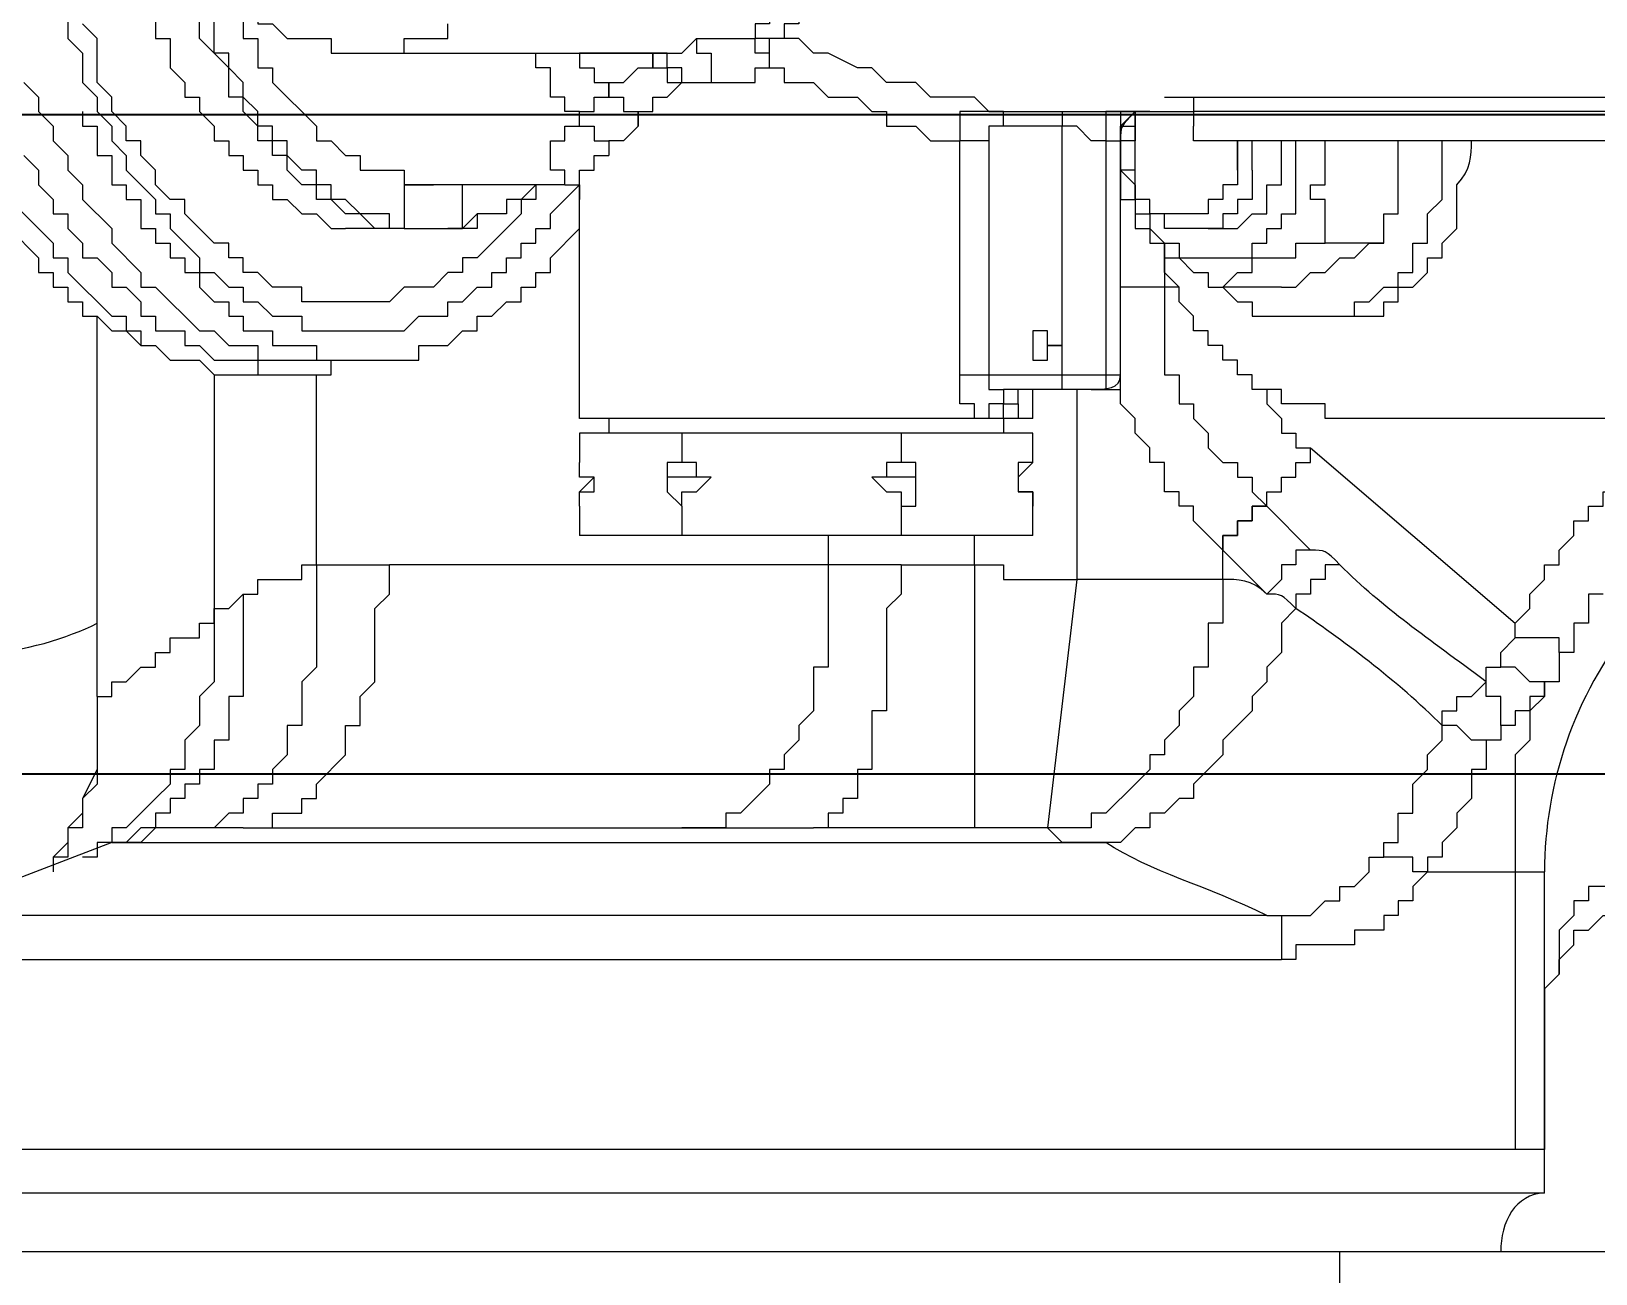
# Model space of a CAD drawing. Header units: millimetres. Extents: x 25083 to 52777, y 24772 to 45779.
# Drawn here: x 38651.83 to 38691.56, y 33917.03 to 33948.6 of the extents above; entities that cross this region are included whole.
import ezdxf

# ---------------------------------------------------------------- set-up
doc = ezdxf.new("R2010")
doc.units = ezdxf.units.MM
doc.styles.get("Standard").update_dxf_attribs({"font": ''})
doc.styles.get('Standard').set_extended_font_data('SimSun')
doc.dimstyles.new('ISO-25', dxfattribs={"dimtxt": 2.5, "dimasz": 2.5, "dimexe": 1.25, "dimexo": 0.625, "dimtad": 1, "dimtxsty": 'Standard', "dimcen": 2.5, "dimadec": 0, "dimazin": 0, "dimtfac": 1, "dimtmove": 0, "dimatfit": 3, "dimfxl": 1, "dimarcsym": 0})

# ---------------------------------------------------------------- blocks, each defined once
blk = doc.blocks.new('*D925')
at = {"color": 0, "lineweight": -2}
for p, q in [((29677.862, 34881.662), (29677.862, 32448.293)), ((40733.017, 34757.645), (40733.017, 32448.293)), ((29680.362, 32449.543), (40730.517, 32449.543))]:
    blk.add_line(p, q, dxfattribs=at)
at = {"color": 0}
for points in [[(29680.362, 32449.96), (29680.362, 32449.127), (29677.862, 32449.543)], [(40730.517, 32449.127), (40730.517, 32449.96), (40733.017, 32449.543)]]:
    blk.add_solid(points, dxfattribs=at)
at = {"layer": 'DEFPOINTS', "color": 0}
for p in [(29677.862, 34882.287), (40733.017, 34758.27), (40733.017, 32449.543)]:
    blk.add_point(p, dxfattribs=at)
at = {"color": 0, "insert": (35205.439, 32451.628), "char_height": 2.5, "attachment_point": 5}
blk.add_mtext('11055,15', dxfattribs=at)
blk = doc.blocks.new('zw$D2F4')
at = {"color": 7, "lineweight": 5}
for points in [[(738.262, 794.708), (738.262, 880.492)], [(740.861, 801.393), (740.861, 842.614)], [(745.689, 842.614), (745.689, 807.334)], [(746.803, 807.706), (746.803, 841.871)], [(748.66, 837.043), (746.803, 841.871)], [(764.257, 839.643), (763.514, 838.9), (763.143, 838.9), (763.143, 838.529), (762.771, 838.529), (762.771, 838.157), (762.4, 838.157), (762.4, 837.786), (762.029, 837.786), (762.029, 837.415), (761.657, 837.043), (761.657, 836.672), (761.286, 836.3), (761.286, 835.929), (760.915, 835.558), (760.915, 835.186)], [(768.342, 840.757), (767.599, 840.757), (767.228, 840.385), (766.485, 840.385), (766.114, 840.014), (765.742, 840.014), (765.371, 839.643), (765, 839.643), (763.885, 838.529), (763.514, 838.529), (763.514, 838.157), (763.143, 838.157), (762.029, 837.043), (762.029, 836.672), (761.657, 836.672), (761.657, 836.3), (761.286, 836.3), (761.286, 835.929), (760.915, 835.558), (760.915, 834.815), (760.543, 834.444), (760.543, 832.587)], [(766.114, 839.271), (765.742, 838.9), (765.371, 838.9), (765, 838.529), (764.628, 838.529), (764.628, 838.157), (764.257, 838.157), (763.885, 837.786), (763.514, 837.786), (763.514, 837.415), (763.143, 837.043), (762.771, 837.043), (762.771, 836.672), (762.4, 836.3), (762.029, 836.3), (762.029, 835.929), (761.657, 835.929), (761.657, 835.186), (761.286, 835.186), (761.286, 834.815), (760.915, 834.444), (760.915, 833.33), (760.543, 833.33), (760.543, 831.473), (760.915, 831.473), (760.915, 830.73)], [(739.747, 800.65), (739.747, 840.014)], [(767.97, 839.271), (767.599, 838.9), (767.228, 838.9), (766.856, 838.529), (766.485, 838.529), (766.114, 838.157), (765.742, 838.157), (765.371, 837.786), (765, 837.786), (764.257, 837.043), (763.885, 837.043), (763.143, 836.3), (762.771, 836.3), (762.771, 835.929), (762.4, 835.558), (762.029, 835.186), (761.657, 834.815), (761.657, 834.444), (761.286, 834.072), (761.286, 833.33), (760.915, 833.33), (760.915, 830.73)], [(763.143, 828.502), (762.771, 828.873), (762.771, 829.616), (762.4, 829.987), (762.4, 832.216), (762.771, 832.216), (762.771, 832.958), (763.143, 833.33), (763.143, 833.701), (763.514, 833.701), (763.514, 834.072), (763.885, 834.072), (763.885, 834.444), (764.628, 835.186), (765, 835.186), (765, 835.558), (765.371, 835.929), (765.742, 835.929), (766.114, 836.3), (766.485, 836.3), (766.485, 836.672), (766.856, 836.672), (767.228, 837.043), (767.599, 837.043), (767.97, 837.415), (769.084, 837.415), (769.456, 837.786)], [(775.026, 838.9), (772.055, 838.9), (771.684, 838.529), (770.57, 838.529), (770.199, 838.157), (769.084, 838.157), (768.713, 837.786), (767.97, 837.786), (767.599, 837.415), (767.228, 837.415), (766.856, 837.043), (766.485, 837.043), (766.114, 836.672), (765.742, 836.672), (765, 835.929), (764.628, 835.929), (764.628, 835.558), (764.257, 835.558), (763.514, 834.815), (763.143, 834.815), (763.143, 834.444), (762.771, 834.072)], [(752.373, 837.415), (750.517, 837.415), (749.774, 837.786), (749.402, 837.786), (749.031, 838.157), (748.66, 838.157), (748.288, 838.529), (747.917, 838.529)], [(752.373, 837.415), (750.145, 837.415), (749.774, 837.786), (749.031, 837.786), (749.031, 838.157), (748.66, 838.157), (748.288, 838.157), (748.288, 838.529), (747.917, 838.529)], [(754.23, 834.444), (752.745, 834.444), (752.373, 834.815), (751.631, 834.815), (751.259, 835.186), (750.517, 835.186), (750.517, 835.558), (750.145, 835.558), (749.774, 835.929), (749.031, 836.672), (749.031, 837.043), (748.66, 837.043), (748.66, 837.415), (748.288, 837.415), (748.288, 837.786)], [(766.856, 837.786), (766.856, 837.415)], [(767.228, 837.786), (766.856, 837.786)], [(752.373, 837.415), (762.029, 837.415)], [(752.373, 837.415), (762.029, 837.415)], [(752.373, 837.415), (752.373, 837.043), (752.745, 837.043), (752.745, 836.672), (753.116, 836.3), (753.116, 835.929), (753.487, 835.929), (753.487, 835.558), (753.859, 835.558), (753.859, 834.815), (754.23, 834.815), (754.23, 834.444)], [(766.114, 837.415), (766.114, 837.043)], [(766.485, 837.415), (766.114, 837.415)], [(766.856, 837.415), (766.485, 837.415)], [(748.66, 837.043), (748.66, 811.791)], [(754.973, 833.701), (752.373, 833.701), (752.373, 834.072), (751.259, 834.072), (751.259, 834.444), (750.517, 834.444), (750.517, 834.815), (750.145, 834.815), (750.145, 835.186), (749.774, 835.186), (749.774, 835.558), (749.402, 835.558), (749.402, 835.929), (749.031, 835.929), (749.031, 836.3), (748.66, 836.672), (748.66, 837.043)], [(749.031, 834.815), (749.031, 835.929), (748.66, 836.3), (748.66, 837.043)], [(765.371, 837.043), (765.371, 836.672)], [(765.742, 837.043), (765.371, 837.043)], [(766.114, 837.043), (765.742, 837.043)], [(773.169, 837.043), (772.798, 836.672), (771.313, 836.672), (770.941, 836.3), (770.199, 836.3), (770.199, 835.929), (769.084, 835.929), (769.084, 835.558), (768.342, 835.558), (767.97, 835.186), (767.599, 835.186), (767.599, 834.815)], [(765, 836.672), (765, 836.3)], [(765.371, 836.672), (765, 836.672)], [(772.798, 836.672), (771.684, 836.672), (771.313, 836.3), (770.199, 836.3), (770.199, 835.929), (769.084, 835.929), (769.084, 835.558), (768.342, 835.558), (767.97, 835.186), (767.599, 835.186), (767.599, 834.815)], [(764.257, 836.3), (764.257, 835.929)], [(764.628, 836.3), (764.257, 836.3)], [(765, 836.3), (764.628, 836.3)], [(763.885, 835.929), (763.885, 835.558)], [(764.257, 835.929), (763.885, 835.929)], [(763.514, 835.558), (763.514, 835.186)], [(763.885, 835.558), (763.514, 835.558)], [(764.257, 829.987), (764.257, 830.359), (764.628, 830.73), (764.628, 831.101), (765, 831.473), (765, 831.844), (765.371, 831.844), (765.371, 832.216), (765.742, 832.587), (766.114, 832.587), (766.114, 832.958), (766.485, 832.958), (766.485, 833.33), (766.856, 833.33), (767.228, 833.701), (767.599, 833.701), (767.599, 834.072), (768.342, 834.072), (769.084, 834.815), (770.199, 834.815), (770.57, 835.186), (770.941, 835.186), (771.313, 835.558), (771.684, 835.558)], [(772.055, 835.558), (771.684, 835.558), (771.684, 835.186), (770.941, 835.186), (770.941, 834.815), (770.57, 834.815), (770.57, 834.444), (769.827, 833.701), (769.827, 833.33), (769.456, 833.33), (769.456, 832.958), (769.084, 832.587), (769.084, 831.473), (768.713, 831.473), (768.713, 830.359)], [(763.143, 835.186), (763.143, 834.815)], [(763.514, 835.186), (763.143, 835.186)], [(764.257, 829.616), (764.257, 829.987), (764.628, 829.987), (764.628, 830.73), (765, 831.101), (765, 831.473), (765.371, 831.473), (765.371, 831.844), (765.742, 831.844), (765.742, 832.216), (766.114, 832.587), (766.485, 832.587), (766.485, 832.958), (766.856, 832.958), (766.856, 833.33), (767.228, 833.33), (767.599, 833.701), (767.97, 833.701), (768.342, 834.072), (768.713, 834.072), (768.713, 834.444), (769.827, 834.444)], [(749.031, 833.701), (749.031, 834.815)], [(755.716, 831.844), (753.116, 831.844), (752.745, 832.216), (751.631, 832.216), (751.631, 832.587), (750.888, 832.587), (750.517, 832.958), (750.145, 832.958), (750.145, 833.33), (749.774, 833.33), (749.774, 833.701), (749.402, 833.701), (749.402, 834.072), (749.031, 834.444), (749.031, 834.815)], [(760.543, 834.444), (754.23, 834.444)], [(754.23, 834.444), (754.601, 834.444), (754.601, 834.072), (754.973, 833.701)], [(762.771, 834.815), (762.4, 834.444)], [(762.4, 834.444), (762.4, 834.072)], [(763.143, 834.815), (762.771, 834.815)], [(767.228, 834.815), (766.856, 834.444), (766.485, 834.444), (766.485, 834.072), (766.114, 834.072)], [(762.029, 834.072), (762.029, 833.701), (761.657, 833.701), (761.657, 833.33), (761.657, 832.958), (761.286, 832.958), (761.286, 831.844), (760.915, 831.844), (760.915, 829.245), (761.286, 829.245), (761.286, 828.502), (761.657, 828.131), (761.657, 827.759), (762.029, 827.759), (762.029, 827.388), (762.4, 827.016), (762.4, 826.645), (762.771, 826.645), (762.771, 826.274), (763.143, 826.274), (763.143, 825.902), (763.514, 825.902), (764.257, 825.16)], [(762.771, 834.072), (762.771, 833.701), (762.4, 833.701), (762.4, 833.33), (762.029, 832.958), (762.029, 832.216), (761.657, 832.216), (761.657, 829.616), (762.029, 829.245), (762.029, 828.502), (762.4, 828.502), (762.4, 828.131), (762.771, 827.759), (762.771, 827.388), (763.143, 827.388), (763.143, 827.016), (763.514, 827.016), (763.514, 826.645), (763.885, 826.645), (763.885, 826.274), (764.257, 826.274), (764.257, 825.902), (764.628, 825.902), (765.371, 825.16)], [(762.4, 834.072), (762.029, 834.072)], [(766.114, 834.072), (766.114, 833.701), (765.742, 833.701), (765.742, 833.33), (765.371, 833.33), (765.371, 832.958), (765, 832.958), (765, 832.587), (764.628, 832.216), (764.628, 831.844), (764.257, 831.473), (764.257, 831.101)], [(770.199, 834.072), (769.827, 833.701), (769.084, 833.701), (769.084, 833.33), (768.342, 833.33), (768.342, 832.958), (767.97, 832.958), (766.856, 831.844), (766.485, 831.844), (766.485, 831.473), (766.114, 831.101), (766.114, 830.73), (765.742, 830.73), (765.742, 829.616), (765.371, 829.616), (765.371, 828.873)], [(749.031, 833.701), (749.031, 819.218)], [(749.031, 833.701), (749.031, 832.958), (749.402, 832.958), (749.402, 832.216), (749.774, 832.216), (749.774, 831.844), (750.145, 831.844), (750.888, 831.101), (751.631, 831.101), (751.631, 830.73), (752.373, 830.73), (752.745, 830.359), (754.601, 830.359), (754.973, 829.987), (755.716, 829.987)], [(754.973, 833.701), (754.973, 833.33), (755.344, 833.33), (755.344, 832.216), (755.716, 832.216), (755.716, 831.844)], [(755.716, 831.844), (760.543, 831.844)], [(755.716, 831.844), (755.716, 829.987)], [(764.257, 829.987), (764.257, 831.101)], [(768.713, 830.359), (768.713, 823.303)], [(768.713, 830.359), (768.713, 829.616), (769.084, 829.616), (769.084, 828.502), (769.456, 828.502)], [(755.716, 816.99), (755.716, 829.987)], [(764.257, 829.616), (764.257, 829.987)], [(764.257, 829.616), (764.257, 828.502)], [(765.371, 829.616), (764.257, 829.616)], [(765.371, 829.616), (764.257, 829.616)], [(765.371, 828.131), (765.371, 829.616)], [(765.371, 825.902), (765.371, 826.274), (765, 826.274), (765, 826.645), (764.628, 826.645), (763.514, 827.759), (763.514, 828.131), (763.143, 828.131), (763.143, 828.502)], [(765.371, 825.902), (765.371, 826.274), (765, 826.274), (765, 827.016), (764.628, 827.016), (764.628, 827.759), (764.257, 827.759), (764.257, 828.131), (764.257, 828.502)], [(764.257, 828.502), (764.257, 828.131)], [(765.371, 825.531), (765.371, 828.873)], [(764.257, 828.131), (765.371, 828.131)], [(765.371, 825.902), (765.371, 826.274), (765, 826.645), (765, 827.016), (764.628, 827.016), (764.628, 827.759), (764.257, 828.131)], [(766.856, 825.16), (767.228, 825.16), (767.228, 825.531), (767.599, 825.531), (767.599, 825.902), (768.342, 825.902), (768.342, 826.274), (768.713, 826.274)], [(765.371, 825.531), (765.742, 825.531), (765.742, 825.902), (766.114, 825.902), (766.485, 825.902), (766.485, 825.531), (766.856, 825.531), (766.856, 825.16)], [(768.713, 825.902), (768.713, 825.16)], [(765.371, 825.531), (765.371, 825.16), (765, 825.16)], [(756.458, 813.648), (756.458, 825.16)], [(757.201, 825.16), (756.458, 825.16)], [(757.201, 825.16), (757.572, 825.16)], [(757.944, 824.788), (757.572, 825.16)], [(757.572, 825.16), (757.572, 824.788), (757.944, 824.788)], [(757.944, 824.788), (757.944, 825.16)], [(757.944, 825.16), (758.315, 825.16)], [(757.944, 824.788), (757.944, 825.16)], [(759.058, 825.16), (758.315, 825.16)], [(759.058, 813.648), (759.058, 825.16)], [(759.429, 813.648), (759.429, 825.16)], [(759.429, 825.16), (765, 825.16)], [(765, 825.16), (765.742, 825.16), (765.742, 824.788), (766.114, 824.788), (766.114, 824.417)], [(766.856, 825.16), (766.856, 824.788), (766.485, 824.788), (766.485, 824.417), (766.114, 824.417)], [(766.856, 825.16), (767.228, 825.16), (767.228, 824.788), (767.599, 824.788), (767.599, 824.417)], [(768.713, 825.16), (768.342, 825.16), (768.342, 824.788), (767.97, 824.788), (767.97, 824.417), (767.599, 824.417)], [(768.713, 823.303), (768.713, 825.16)], [(759.429, 824.417), (759.058, 824.417)], [(766.856, 823.674), (766.485, 824.046), (766.485, 824.417), (766.114, 824.417)], [(767.599, 824.417), (767.599, 824.046), (767.228, 824.046), (767.228, 823.674), (766.856, 823.674)], [(767.599, 824.417), (767.97, 824.417), (767.97, 824.046), (768.342, 823.674), (768.342, 823.303), (768.713, 823.303)], [(766.856, 823.674), (767.228, 823.674), (767.228, 823.303), (767.599, 823.303), (767.599, 822.932), (767.97, 822.56)], [(757.944, 822.932), (757.572, 822.932), (757.201, 822.56)], [(757.944, 821.817), (757.944, 822.932)], [(758.315, 822.56), (758.315, 822.932), (757.944, 822.932)], [(768.713, 823.303), (768.342, 823.303), (768.342, 822.932), (767.97, 822.932), (767.97, 822.56)], [(767.97, 822.56), (768.342, 822.56), (768.342, 822.932), (768.713, 822.932), (768.713, 823.303)], [(768.713, 823.303), (768.713, 822.56), (769.084, 822.189)], [(755.716, 818.847), (753.116, 818.847), (753.116, 819.218), (752.002, 819.218), (751.631, 819.589), (751.259, 819.589), (750.888, 819.961), (750.517, 819.961), (750.517, 820.332), (750.145, 820.332), (749.402, 821.075), (749.402, 821.446), (749.031, 821.446), (749.031, 822.56)], [(757.201, 822.56), (756.458, 822.56)], [(757.201, 822.56), (757.572, 822.56), (757.572, 822.189), (757.944, 821.817)], [(757.944, 821.817), (757.944, 822.189), (758.315, 822.189), (758.315, 822.56)], [(759.058, 822.56), (758.315, 822.56)], [(767.97, 822.56), (767.97, 821.817)], [(769.084, 822.189), (768.713, 822.189), (768.713, 821.817), (767.97, 821.817)], [(769.084, 822.189), (769.084, 820.703)], [(767.97, 821.817), (767.97, 820.703), (768.342, 820.703), (768.342, 820.332)], [(768.342, 820.332), (768.713, 820.332), (768.713, 820.703), (769.084, 820.703)], [(774.655, 818.847), (773.541, 818.847), (773.169, 819.218), (771.313, 819.218), (771.313, 819.589), (770.57, 819.589), (770.57, 819.961), (769.827, 819.961), (769.827, 820.332), (769.456, 820.332), (769.456, 820.703), (769.084, 820.703)], [(769.084, 820.332), (769.084, 820.703)], [(768.342, 820.332), (768.342, 819.961), (767.97, 819.961), (767.97, 819.218), (767.599, 818.847), (767.599, 818.104), (767.228, 817.733), (767.228, 817.361), (766.856, 817.361), (766.856, 816.618), (766.485, 816.247), (766.485, 815.504)], [(767.228, 814.762), (767.599, 815.133), (767.599, 816.247), (767.97, 816.618), (767.97, 817.361), (768.342, 817.733), (768.342, 818.104), (768.713, 818.847), (768.713, 819.218), (769.084, 819.589), (769.084, 820.332)], [(768.342, 820.332), (769.084, 820.332)], [(774.655, 817.361), (774.284, 817.361), (774.284, 817.733), (772.798, 817.733), (772.427, 818.104), (771.684, 818.104), (771.313, 818.475), (770.57, 818.475), (770.57, 818.847), (770.199, 818.847), (770.199, 819.218), (769.827, 819.218), (769.827, 819.589), (769.456, 819.589), (769.456, 819.961), (769.084, 819.961), (769.084, 820.332)], [(755.716, 816.99), (754.973, 816.99), (754.601, 817.361), (752.002, 817.361), (752.002, 817.733), (750.517, 817.733), (750.517, 818.104), (749.774, 818.104), (749.774, 818.475), (749.402, 818.475), (749.402, 818.847), (749.031, 818.847), (749.031, 819.218)], [(756.458, 818.847), (755.716, 818.847)], [(757.944, 817.733), (757.572, 817.361), (757.572, 816.99), (757.201, 816.99)], [(757.944, 816.618), (757.944, 817.733)], [(758.315, 816.99), (758.315, 817.361), (757.944, 817.361), (757.944, 817.733)], [(755.716, 816.99), (755.716, 815.133)], [(757.201, 816.99), (756.458, 816.99)], [(757.201, 816.99), (757.201, 816.618), (757.944, 816.618)], [(757.944, 816.618), (758.315, 816.618), (758.315, 816.99)], [(759.058, 816.99), (758.315, 816.99)], [(759.429, 815.133), (759.801, 815.133), (759.801, 815.504), (760.543, 815.504)], [(760.543, 815.504), (766.485, 815.504)], [(760.543, 815.504), (760.543, 814.762)], [(766.485, 814.762), (766.485, 815.504)], [(767.228, 814.762), (767.228, 815.504), (766.856, 815.504), (766.485, 815.504)], [(755.716, 815.133), (749.031, 815.133)], [(749.031, 813.276), (749.031, 815.133)], [(755.716, 815.133), (755.716, 814.39), (755.344, 814.39), (755.344, 812.533)], [(755.716, 815.133), (756.458, 815.133)], [(759.429, 814.762), (759.429, 815.133)], [(760.172, 814.39), (759.801, 814.39), (759.801, 814.762), (759.429, 814.762)], [(760.543, 814.762), (760.172, 814.762), (760.172, 814.39)], [(760.543, 814.762), (760.543, 811.419)], [(766.485, 814.762), (760.543, 814.762)], [(766.856, 814.39), (766.856, 814.762), (766.485, 814.762)], [(766.856, 814.39), (767.228, 814.39), (767.228, 814.762)], [(767.228, 814.762), (767.228, 813.276)], [(759.429, 814.39), (759.058, 814.39)], [(759.801, 814.019), (759.429, 814.019), (759.429, 814.39)], [(759.429, 814.39), (759.801, 814.39), (759.801, 814.019)], [(760.172, 812.162), (760.172, 814.39)], [(766.856, 812.905), (766.856, 814.39)], [(757.201, 813.648), (757.572, 813.648), (757.572, 814.019)], [(757.944, 814.019), (757.572, 814.019), (757.572, 813.648), (757.201, 813.648)], [(757.944, 814.019), (757.572, 814.019)], [(757.944, 814.019), (758.315, 813.648)], [(758.315, 813.648), (758.315, 814.019), (757.944, 814.019)], [(759.801, 814.019), (760.172, 814.019)], [(759.801, 814.019), (760.172, 814.019)], [(756.458, 813.648), (757.201, 813.648)], [(758.315, 813.648), (759.058, 813.648)], [(759.429, 813.648), (760.172, 813.648)], [(761.286, 813.648), (760.915, 813.648), (760.915, 813.276)], [(761.657, 813.276), (761.657, 813.648), (761.286, 813.648)], [(748.66, 811.791), (748.66, 812.905), (749.031, 813.276)], [(755.344, 812.533), (749.031, 813.276)], [(755.344, 808.82), (754.23, 808.82), (754.23, 809.191), (753.116, 809.191), (753.116, 809.563), (752.373, 809.563), (752.002, 809.934), (751.631, 809.934), (751.259, 810.305), (750.888, 810.305), (750.888, 810.677), (750.517, 810.677), (750.145, 811.048), (749.402, 811.791), (749.402, 812.162), (749.031, 812.162), (749.031, 813.276)], [(760.915, 813.276), (761.286, 813.276), (761.286, 812.905)], [(761.286, 812.905), (761.286, 813.276), (761.657, 813.276)], [(767.228, 813.276), (767.228, 812.905), (766.856, 812.905)], [(767.228, 813.276), (767.228, 811.419)], [(760.172, 812.533), (760.172, 812.905), (760.543, 812.905)], [(760.543, 812.905), (766.856, 812.905)], [(766.485, 811.791), (766.485, 812.162), (766.856, 812.533), (766.856, 812.905)], [(755.344, 808.82), (755.344, 812.533)], [(760.172, 812.533), (755.344, 812.533)], [(760.543, 811.791), (760.172, 811.791), (760.172, 812.533)], [(760.172, 812.162), (760.172, 811.419), (760.543, 811.419)], [(754.601, 806.963), (754.23, 807.334), (753.487, 807.334), (753.116, 807.706), (752.745, 807.706), (752.373, 808.077), (752.002, 808.077), (751.259, 808.82), (750.888, 808.82), (750.145, 809.563), (749.774, 809.563), (749.774, 809.934), (749.402, 810.305), (749.402, 810.677), (749.031, 810.677), (749.031, 811.048), (748.66, 811.419), (748.66, 811.791)], [(756.087, 808.82), (756.83, 809.563), (757.201, 809.563), (757.201, 809.934), (757.572, 809.934), (757.572, 810.305), (758.315, 810.305), (758.315, 810.677), (758.686, 810.677), (759.058, 811.048), (759.429, 811.048), (759.801, 811.419), (760.172, 811.419)], [(766.485, 811.791), (760.543, 811.791)], [(760.543, 811.419), (766.485, 811.419)], [(760.543, 811.419), (766.485, 811.419)], [(762.771, 809.934), (762.771, 811.419)], [(766.485, 811.419), (765.742, 811.419), (765.371, 811.048), (764.628, 811.048), (764.628, 810.677), (764.257, 810.677), (763.885, 810.305), (763.885, 809.934), (763.514, 809.934), (763.514, 808.077), (763.885, 808.077), (763.885, 807.706), (764.257, 807.706), (764.257, 807.334), (764.628, 807.334), (764.628, 806.963), (765.742, 806.963)], [(764.257, 809.563), (764.257, 810.305), (764.628, 810.305), (764.628, 810.677), (765, 810.677), (765, 811.048), (765.742, 811.048), (765.742, 811.419), (766.485, 811.419)], [(766.485, 811.419), (765, 811.419), (765, 811.048)], [(767.228, 811.419), (767.228, 811.791), (766.485, 811.791)], [(766.485, 811.419), (766.856, 811.419), (767.228, 811.048)], [(767.228, 811.048), (767.228, 811.419), (766.485, 811.419)], [(766.485, 811.419), (766.856, 811.419), (766.856, 811.048), (767.228, 811.048)], [(767.228, 811.048), (766.485, 811.048), (766.485, 811.419)], [(765, 811.048), (764.257, 811.048), (764.257, 810.677), (763.885, 810.677), (763.885, 810.305), (763.514, 810.305), (763.514, 809.934), (763.143, 809.563), (763.143, 809.191), (762.771, 809.191), (762.771, 808.82)], [(764.628, 809.934), (764.628, 810.677), (765, 810.677), (765, 811.048), (765.371, 811.048), (766.485, 811.048)], [(767.228, 810.677), (767.228, 811.048), (766.485, 811.048)], [(767.228, 811.048), (767.228, 809.563)], [(762.771, 810.305), (760.543, 810.305), (760.543, 809.934), (759.801, 809.934), (759.801, 809.563), (759.429, 809.563), (759.058, 809.191), (758.686, 809.191), (758.315, 808.82), (758.315, 808.449), (757.944, 808.449), (757.944, 808.077), (757.572, 808.077), (757.201, 807.706)], [(759.429, 805.106), (759.429, 806.22), (759.801, 806.22), (759.801, 807.334), (760.172, 807.334), (760.172, 808.077), (760.543, 808.077), (760.543, 808.449), (760.915, 808.449), (760.915, 808.82), (761.286, 808.82), (761.286, 809.191), (761.657, 809.191), (761.657, 809.563), (762.029, 809.563), (762.4, 809.934), (762.771, 809.934), (763.143, 810.305), (763.885, 810.305)], [(763.885, 810.305), (762.771, 810.305)], [(767.599, 810.305), (767.599, 798.05)], [(767.599, 810.305), (767.599, 809.934)], [(765.742, 808.449), (765.371, 808.449), (765.371, 808.82), (765, 808.82), (765, 809.191), (764.628, 809.191), (764.628, 809.934)], [(767.599, 809.934), (767.599, 809.563), (767.228, 809.563)], [(765.742, 808.077), (765, 808.077), (765, 808.449), (764.628, 808.449), (764.628, 808.82), (764.257, 808.82), (764.257, 809.563)], [(766.485, 795.451), (766.485, 809.563)], [(766.485, 809.563), (766.856, 809.563)], [(767.228, 809.563), (766.856, 809.563)], [(767.228, 798.422), (767.228, 809.563)], [(754.973, 807.706), (756.087, 808.82)], [(755.344, 808.82), (756.087, 808.82)], [(756.087, 808.82), (756.458, 808.82), (756.458, 808.449), (756.83, 808.449), (756.83, 808.077), (757.201, 808.077), (757.201, 807.706)], [(757.201, 807.706), (757.201, 808.077), (756.83, 808.077), (756.83, 808.449), (756.458, 808.449), (756.458, 808.82), (756.087, 808.82)], [(762.771, 808.82), (762.4, 808.449), (762.4, 808.077), (762.029, 808.077), (762.029, 806.963), (762.029, 806.592)], [(762.771, 807.334), (762.771, 808.82)], [(762.771, 808.82), (763.143, 808.449), (763.143, 808.077), (763.514, 808.077), (763.514, 806.963), (763.885, 806.963), (763.885, 806.22)], [(746.803, 807.706), (746.803, 807.334), (745.689, 807.334)], [(746.803, 807.706), (746.803, 806.592), (747.174, 806.22), (747.174, 805.849), (747.546, 805.849), (747.546, 805.478), (747.917, 805.106), (748.288, 805.106), (748.288, 804.735), (748.66, 804.735)], [(756.087, 806.592), (756.087, 806.963), (755.716, 806.963), (755.716, 807.334), (755.344, 807.334), (754.973, 807.706)], [(757.201, 807.706), (756.087, 806.592)], [(757.201, 807.706), (757.572, 807.706), (757.572, 807.334), (757.944, 807.334), (757.944, 806.963), (758.315, 806.963), (758.315, 806.592), (758.686, 806.592)], [(760.172, 807.706), (759.801, 807.706), (759.429, 807.334), (759.058, 807.334), (759.058, 806.963), (758.686, 806.963), (758.686, 806.592)], [(747.917, 803.621), (747.546, 803.992), (747.174, 803.992), (747.174, 804.364), (746.803, 804.364), (746.803, 804.735), (746.432, 804.735), (746.432, 805.478), (746.06, 805.478), (746.06, 805.849), (746.06, 806.963), (745.689, 806.963), (745.689, 807.334)], [(762.771, 807.334), (762.771, 806.963), (763.143, 806.592), (763.143, 806.22), (763.514, 805.849), (763.514, 805.478), (763.885, 805.106), (763.885, 804.735)], [(755.716, 805.849), (755.716, 806.22), (755.344, 806.22), (755.344, 806.592), (754.973, 806.592), (754.973, 806.963), (754.601, 806.963)], [(758.686, 806.592), (754.23, 801.393)], [(762.029, 806.592), (762.029, 806.22)], [(762.029, 806.592), (762.029, 805.478), (762.4, 805.478), (762.4, 805.106), (762.771, 804.735), (762.771, 804.364), (763.143, 804.364), (763.143, 803.992), (763.885, 803.992), (763.885, 803.621), (764.628, 803.621), (765, 803.25), (765.371, 803.25)], [(763.885, 806.22), (765, 806.22), (765, 806.592), (765.371, 806.592), (765.371, 806.22), (765.742, 806.22)], [(737.148, 805.849), (738.262, 805.849), (738.262, 806.22)], [(762.029, 806.22), (762.029, 804.735), (762.4, 804.735), (762.4, 804.364), (762.771, 804.364), (762.771, 803.992), (763.143, 803.621), (763.514, 803.621), (763.514, 803.25), (763.885, 803.25), (764.257, 802.878), (765.371, 802.878)], [(763.885, 804.735), (763.885, 806.22)], [(765.742, 806.22), (766.485, 806.22)], [(759.429, 784.682), (759.429, 805.106)], [(747.917, 803.621), (747.917, 803.992), (748.288, 803.992), (748.288, 804.735), (748.66, 804.735)], [(748.66, 804.735), (748.66, 804.364), (749.402, 804.364), (749.402, 803.992), (750.145, 803.992), (750.517, 803.621), (750.888, 803.621), (751.259, 803.25), (751.631, 803.25)], [(763.885, 804.735), (764.628, 804.735), (764.628, 804.364), (765.742, 804.364)], [(747.917, 803.621), (747.917, 800.65)], [(751.259, 802.135), (750.517, 802.135), (750.517, 802.507), (749.774, 802.507), (749.402, 802.878), (749.031, 802.878), (748.66, 803.25), (748.288, 803.25), (748.288, 803.621), (747.917, 803.621)], [(751.259, 802.135), (751.259, 802.507), (751.631, 802.878), (751.631, 803.25)], [(751.631, 803.25), (752.002, 803.25), (752.002, 802.878), (752.373, 802.878), (752.373, 802.507), (752.745, 802.135)], [(751.631, 801.764), (751.259, 801.764), (751.259, 802.135)], [(751.631, 801.764), (752.373, 801.764), (752.373, 802.135), (752.745, 802.135)], [(752.745, 802.135), (753.116, 802.135), (753.116, 801.764)], [(752.373, 800.65), (752.373, 801.021), (752.002, 801.021), (752.002, 801.393), (751.631, 801.393), (751.631, 801.764)], [(752.373, 800.65), (752.745, 800.65), (752.745, 801.021), (753.116, 801.393), (753.116, 801.764)], [(753.116, 801.764), (753.487, 801.764), (753.859, 801.393), (754.23, 801.393)], [(747.917, 801.393), (740.861, 801.393)], [(740.861, 800.65), (740.861, 801.393)], [(752.373, 800.65), (752.002, 801.021), (751.259, 801.021), (750.888, 801.393), (747.917, 801.393)], [(753.487, 799.907), (753.487, 800.279), (753.859, 800.279), (753.859, 801.393), (754.23, 801.393)], [(754.23, 801.393), (754.601, 801.021), (754.973, 801.021), (755.344, 800.65), (755.716, 800.65), (755.716, 800.279), (756.087, 800.279), (756.458, 799.907), (756.83, 799.907), (756.83, 799.536), (757.201, 799.536), (757.201, 799.165), (757.572, 799.165), (757.572, 798.793), (757.944, 798.793), (757.944, 798.422), (758.315, 798.422), (758.315, 798.05), (759.058, 797.308), (759.058, 796.936), (759.429, 796.565), (759.429, 796.194)], [(739.747, 800.65), (740.118, 800.65)], [(740.118, 800.65), (747.917, 800.65)], [(740.861, 800.65), (743.461, 800.65)], [(743.461, 800.65), (740.861, 800.65)], [(743.461, 800.65), (744.946, 800.65), (745.318, 800.279), (745.689, 800.279), (746.06, 799.907), (746.432, 799.907), (746.432, 799.536), (746.803, 799.165), (746.803, 798.422)], [(747.917, 798.05), (747.917, 798.793), (747.546, 798.793), (747.546, 799.536), (747.174, 799.536), (747.174, 799.907), (746.803, 799.907), (746.432, 800.279), (745.318, 800.279), (744.946, 800.65), (743.461, 800.65)], [(753.487, 799.907), (753.487, 800.279), (752.745, 800.279), (752.745, 800.65), (752.373, 800.65)], [(754.973, 799.165), (754.973, 799.536), (754.23, 799.536), (754.23, 799.907), (753.487, 799.907)]]:
    blk.add_lwpolyline(points, dxfattribs=at)
at = {"color": 7, "lineweight": 0}
for points in [[(764.628, 809.934), (764.628, 810.677), (765, 810.677), (765, 811.048), (766.485, 811.048)], [(766.485, 811.048), (767.228, 811.048), (767.228, 810.677)], [(764.628, 809.563), (764.628, 809.934)], [(765.742, 808.449), (765.371, 808.449), (765.371, 808.82), (765, 808.82), (765, 809.191), (764.628, 809.191), (764.628, 809.563)], [(764.257, 809.191), (764.257, 808.449), (764.628, 808.077), (764.628, 807.706), (765.371, 807.706), (765.371, 807.334), (765.742, 807.334)], [(766.485, 808.449), (765.742, 808.449)], [(765.742, 807.334), (766.485, 807.334)]]:
    blk.add_lwpolyline(points, dxfattribs=at)
at = {"color": 7, "lineweight": 5}
for points in [[(753.487, 840.385), (753.487, 839.271), (753.859, 838.157), (754.23, 837.415)], [(767.599, 834.815), (767.599, 834.815), (767.599, 834.815), (767.228, 834.815)], [(765.371, 825.531), (765.371, 825.531), (765.371, 825.531), (765.371, 825.531)], [(749.031, 816.99), (749.031, 817.733), (749.031, 818.475), (749.031, 819.218)], [(749.031, 815.133), (749.031, 815.876), (749.031, 816.247), (749.031, 816.99)], [(759.429, 815.133), (759.429, 815.133), (759.429, 815.133), (759.429, 815.133)], [(759.801, 814.019), (759.801, 814.019), (759.801, 814.019), (759.801, 814.019)], [(760.172, 812.162), (760.172, 811.791), (760.172, 811.419), (760.543, 811.419)], [(746.803, 807.706), (747.546, 809.191), (747.917, 810.677), (748.66, 811.791)], [(766.485, 811.791), (766.485, 811.791), (766.485, 811.791), (766.485, 811.419)], [(767.228, 811.048), (766.856, 811.419), (766.856, 811.419), (766.485, 811.419)], [(766.485, 811.419), (766.485, 811.419), (766.485, 811.419), (766.485, 811.419)], [(767.228, 811.419), (767.228, 811.419), (767.228, 811.048), (767.228, 811.048)], [(767.228, 811.048), (767.228, 811.048), (767.228, 811.048), (767.228, 811.048)], [(767.599, 810.305), (767.599, 810.305), (767.599, 809.934), (767.599, 809.934)], [(767.599, 809.934), (767.599, 809.934), (767.599, 809.934), (767.599, 809.563)], [(754.973, 807.706), (755.344, 808.077), (755.344, 808.449), (755.344, 808.82)], [(756.087, 808.82), (756.087, 808.82), (756.087, 808.82), (756.087, 808.82)], [(765.742, 808.449), (766.114, 808.449), (766.485, 808.449), (766.485, 808.449)], [(765.742, 808.077), (766.114, 808.077), (766.114, 808.077), (766.485, 808.077)], [(754.601, 806.963), (754.973, 807.334), (754.973, 807.334), (754.973, 807.706)], [(757.201, 807.706), (757.201, 807.706), (757.201, 807.706), (757.201, 807.706)], [(751.631, 803.25), (752.745, 804.364), (753.859, 805.849), (754.601, 806.963)], [(765.742, 806.963), (766.114, 806.963), (766.114, 806.963), (766.485, 806.963)], [(755.716, 805.849), (756.087, 806.22), (756.087, 806.22), (756.087, 806.592)], [(752.745, 802.135), (753.859, 803.621), (754.601, 804.735), (755.716, 805.849)], [(765.742, 804.364), (766.114, 804.364), (766.114, 804.364), (766.485, 804.364)], [(765.371, 803.25), (765.742, 803.25), (766.114, 803.25), (766.485, 803.25)], [(765.371, 802.878), (765.742, 802.507), (766.114, 802.507), (766.485, 802.507)], [(739.747, 800.65), (739.747, 801.393), (739.004, 801.764), (738.262, 801.764)], [(751.631, 801.764), (751.631, 801.764), (751.631, 801.764), (751.631, 801.764)], [(754.23, 798.422), (752.373, 799.907), (750.145, 800.65), (747.917, 800.65)]]:
    blk.add_open_spline(points, degree=3, dxfattribs=at)
blk = doc.blocks.new('zw$50CE')
blk.add_blockref('zw$D2F4', (22.01, 103.569))

msp = doc.modelspace()

# ---------------------------------------------------------------- linework, layer by layer
at = {"color": 1, "ltscale": 15}
msp.add_line((37659.964, 33946.483), (40674.281, 33946.483), dxfattribs=at)
at = {"ltscale": 15}
msp.add_line((29782.964, 33929.733), (40674.281, 33929.733), dxfattribs=at)

# ---------------------------------------------------------------- block references
at = {"rotation": 90}
msp.add_blockref('zw$50CE', (39594.481, 33157.316), dxfattribs=at)

# ---------------------------------------------------------------- dimensions: what is measured, and where the dimension line sits
dim = msp.add_linear_dim(base=(40733.0166, 32449.5434), p1=(29677.8617, 34882.2868), p2=(40733.0166, 34758.2702), dimstyle='ISO-25')
dim.commit()
dim.dimension.update_dxf_attribs({"geometry": '*D925', "text_midpoint": (35205.4391, 32449.5434), "dimtype": 160})

doc.saveas('drawing.dxf')
